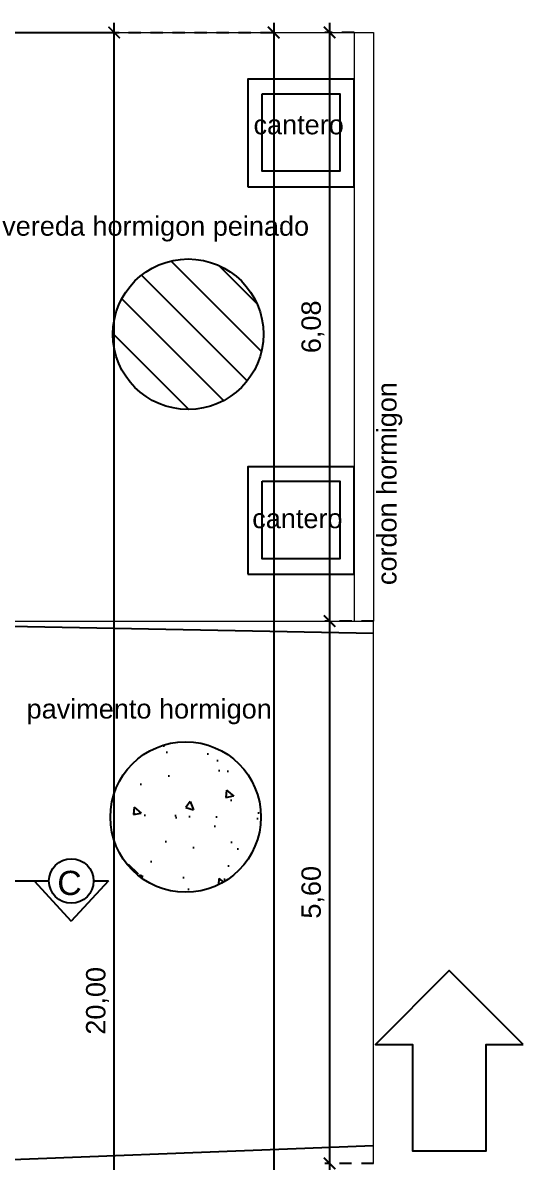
# Model space of a CAD drawing. Header units: metres. Extents: x 1093 to 1459, y -137 to 62.
# Drawn here: x 1338.35 to 1343.52, y -9.58 to 2.18 of the extents above; entities that cross this region are included whole.
import ezdxf

# ---------------------------------------------------------------- set-up
doc = ezdxf.new("R2010")
doc.units = ezdxf.units.M
doc.header["$LTSCALE"] = 0.508
doc.header["$PDMODE"] = 1
doc.header["$PDSIZE"] = -2
doc.linetypes.add('HIDDEN', pattern=[0.375, 0.25, -0.125])
doc.layers.get('0').update_dxf_attribs({"color": 9})
doc.layers.get('Defpoints').update_dxf_attribs({"color": 9})
for name, color, linetype in [('2-Corte', 9, 'Continuous'), ('2-texto', 9, 'Continuous'), ('3-VISTA', 9, 'Continuous'), ('8-cotas-100', 9, 'Continuous'), ('9-Hatch', 9, 'Continuous'), ('9-PISOS', 9, 'Continuous')]:
    doc.layers.add(name, color=color, linetype=linetype)
doc.styles.add('swiss', font='swissel.ttf')
doc.dimstyles.new('dim-100', dxfattribs={"dimtxt": 0.2, "dimasz": 0.12, "dimexe": 0.05, "dimexo": 0, "dimgap": 0.05, "dimtad": 1, "dimzin": 4, "dimtxsty": 'swiss', "dimblk": 'ARCHTICK', "dimcen": 0.5, "dimdle": 0.1, "dimclrd": 256, "dimclre": 252, "dimclrt": 256, "dimadec": 0, "dimazin": 0, "dimtfac": 1, "dimtix": 1, "dimtmove": 2, "dimatfit": 3, "dimldrblk": 'OPEN30', "dimfxl": 0.05, "dimtolj": 1, "dimtzin": 0, "dimarcsym": 0})

# ---------------------------------------------------------------- blocks, each defined once
blk = doc.blocks.new('_ARCHTICK')
at = {"color": 0, "linetype": 'ByBlock', "const_width": 0.15}
blk.add_lwpolyline([(-0.5, -0.5), (0.5, 0.5)], dxfattribs=at)
blk = doc.blocks.new('*D20')
at = {"layer": '8-cotas-100', "linetype": 'Continuous', "lineweight": -2, "transparency": 16777216}
blk.add_line((1339.295, -18.017), (1339.295, 2.183), dxfattribs=at)
at = {"layer": '8-cotas-100', "color": 252, "linetype": 'Continuous', "lineweight": -2, "transparency": 16777216}
for p, q in [((1337.174, 2.083), (1339.345, 2.083)), ((1337.174, -17.917), (1339.345, -17.917))]:
    blk.add_line(p, q, dxfattribs=at)
at = {"layer": 'Defpoints', "color": 0, "linetype": 'Continuous', "transparency": 16777216}
for p in [(1337.174, 2.083), (1339.295, 2.083), (1337.174, -17.917)]:
    blk.add_point(p, dxfattribs=at)
at = {"layer": '8-cotas-100', "linetype": 'Continuous', "lineweight": -2, "transparency": 16777216, "xscale": 0.12, "yscale": 0.12, "zscale": 0.12}
for p, rotation in [((1339.295, 2.083), 90), ((1339.295, -17.917), 270)]:
    blk.add_blockref('_ARCHTICK', p, dxfattribs=dict(at, rotation=rotation))
at = {"layer": '8-cotas-100', "linetype": 'Continuous', "lineweight": 0, "transparency": 16777216, "insert": (1339.123, -7.917), "char_height": 0.2, "attachment_point": 5, "rotation": 90, "style": 'swiss'}
blk.add_mtext('\\A1;20,00', dxfattribs=at)
blk = doc.blocks.new('_Open30')
at = {"color": 0, "linetype": 'ByBlock', "lineweight": -2}
for p, q in [((-1, 0.268), (0, 0)), ((0, 0), (-1, -0.268)), ((0, 0), (-1, 0))]:
    blk.add_line(p, q, dxfattribs=at)
blk = doc.blocks.new('*D543')
at = {"layer": '8-cotas-100', "lineweight": -2, "transparency": 16777216}
blk.add_line((1340.942, 2.183), (1340.942, -35.017), dxfattribs=at)
at = {"layer": '8-cotas-100', "color": 252, "linetype": 'HIDDEN', "lineweight": -2, "transparency": 16777216}
for p, q in [((1337.174, 2.083), (1340.992, 2.083)), ((1337.174, -34.917), (1340.992, -34.917))]:
    blk.add_line(p, q, dxfattribs=at)
at = {"layer": 'Defpoints', "color": 0, "transparency": 16777216}
for p in [(1337.174, 2.083), (1337.174, -34.917), (1340.942, -34.917)]:
    blk.add_point(p, dxfattribs=at)
at = {"layer": '8-cotas-100', "lineweight": -2, "transparency": 16777216, "xscale": 0.12, "yscale": 0.12, "zscale": 0.12}
for p, rotation in [((1340.942, 2.083), 90), ((1340.942, -34.917), 270)]:
    blk.add_blockref('_ARCHTICK', p, dxfattribs=dict(at, rotation=rotation))
at = {"layer": '8-cotas-100', "transparency": 16777216, "insert": (1340.77, -16.417), "char_height": 0.2, "attachment_point": 5, "rotation": 90, "style": 'swiss'}
blk.add_mtext('\\A1;37,00', dxfattribs=at)
blk = doc.blocks.new('*D570')
at = {"layer": '8-cotas-100', "lineweight": -2, "transparency": 16777216}
blk.add_line((1341.519, 2.183), (1341.519, -4.096), dxfattribs=at)
at = {"layer": '8-cotas-100', "color": 252, "linetype": 'HIDDEN', "lineweight": -2, "transparency": 16777216}
for p, q in [((1341.774, 2.083), (1341.469, 2.083)), ((1341.976, -3.996), (1341.469, -3.996))]:
    blk.add_line(p, q, dxfattribs=at)
at = {"layer": 'Defpoints', "color": 0, "transparency": 16777216}
for p in [(1341.774, 2.083), (1341.519, -3.996), (1341.976, -3.996)]:
    blk.add_point(p, dxfattribs=at)
at = {"layer": '8-cotas-100', "lineweight": -2, "transparency": 16777216, "xscale": 0.12, "yscale": 0.12, "zscale": 0.12}
for p, rotation in [((1341.519, 2.083), 90), ((1341.519, -3.996), 270)]:
    blk.add_blockref('_ARCHTICK', p, dxfattribs=dict(at, rotation=rotation))
at = {"layer": '8-cotas-100', "transparency": 16777216, "insert": (1341.347, -0.957), "char_height": 0.2, "attachment_point": 5, "rotation": 90, "style": 'swiss'}
blk.add_mtext('\\A1;6,08', dxfattribs=at)
blk = doc.blocks.new('*D571')
at = {"layer": '8-cotas-100', "color": 252, "linetype": 'HIDDEN', "lineweight": -2, "transparency": 16777216}
for p, q in [((1341.976, -3.996), (1341.469, -3.996)), ((1341.974, -9.596), (1341.469, -9.596))]:
    blk.add_line(p, q, dxfattribs=at)
at = {"layer": '8-cotas-100', "lineweight": -2, "transparency": 16777216}
blk.add_line((1341.519, -3.896), (1341.519, -9.696), dxfattribs=at)
at = {"layer": 'Defpoints', "color": 0, "transparency": 16777216}
for p in [(1341.976, -3.996), (1341.519, -9.596), (1341.974, -9.596)]:
    blk.add_point(p, dxfattribs=at)
at = {"layer": '8-cotas-100', "lineweight": -2, "transparency": 16777216, "xscale": 0.12, "yscale": 0.12, "zscale": 0.12}
for p, rotation in [((1341.519, -3.996), 90), ((1341.519, -9.596), 270)]:
    blk.add_blockref('_ARCHTICK', p, dxfattribs=dict(at, rotation=rotation))
at = {"layer": '8-cotas-100', "transparency": 16777216, "insert": (1341.347, -6.796), "char_height": 0.2, "attachment_point": 5, "rotation": 90, "style": 'swiss'}
blk.add_mtext('\\A1;5,60', dxfattribs=at)
blk = doc.blocks.new('*D572')
at = {"layer": '8-cotas-100', "lineweight": -2, "transparency": 16777216}
blk.add_line((1341.519, -9.496), (1341.519, -18.017), dxfattribs=at)
at = {"layer": '8-cotas-100', "color": 252, "linetype": 'HIDDEN', "lineweight": -2, "transparency": 16777216}
for p, q in [((1341.974, -9.596), (1341.469, -9.596)), ((1341.974, -17.917), (1341.469, -17.917))]:
    blk.add_line(p, q, dxfattribs=at)
at = {"layer": 'Defpoints', "color": 0, "transparency": 16777216}
for p in [(1341.974, -9.596), (1341.519, -17.917), (1341.974, -17.917)]:
    blk.add_point(p, dxfattribs=at)
at = {"layer": '8-cotas-100', "lineweight": -2, "transparency": 16777216, "xscale": 0.12, "yscale": 0.12, "zscale": 0.12}
for p, rotation in [((1341.519, -9.596), 90), ((1341.519, -17.917), 270)]:
    blk.add_blockref('_ARCHTICK', p, dxfattribs=dict(at, rotation=rotation))
at = {"layer": '8-cotas-100', "transparency": 16777216, "insert": (1341.347, -13.757), "char_height": 0.2, "attachment_point": 5, "rotation": 90, "style": 'swiss'}
blk.add_mtext('\\A1;8,32', dxfattribs=at)

msp = doc.modelspace()

# ---------------------------------------------------------------- hatches: boundary and pattern name
at = {"layer": '9-Hatch'}
h = msp.add_hatch(dxfattribs=at)
h.set_pattern_fill('ANSI31', color=256, scale=0.1, angle=-90)
h.set_pattern_definition([(315, (0, 10.52472), (0.2245064, 0.2245064), [])])
h.paths.add_polyline_path([(1340.059, -1.81, 1), (1340.059, -0.256, 1)])
h = msp.add_hatch(dxfattribs=at)
h.set_pattern_fill('AR-CONC', color=256, scale=0.005, angle=-90)
h.set_pattern_definition([(320, (1594.83286, 377.26426), (-0.0796954, -0.9109233), [0.09525, -1.04775]), (265, (1594.8329, 377.2643), (0.9552842, 0.1762171), [0.0762, -0.838203]), (10.45144, (1594.8262, 377.18835), (0.8755888, -0.7347062), [0.08095, -0.8904512]), (316.1842, (1595.0869, 377.2643), (-0.2102116, -1.3553952), [0.142875, -1.571625]), (6.63556, (1595.0693, 377.1513), (1.2371306, -1.1870207), [0.121425, -1.335678]), (261.18415, (1595.0869, 377.2643), (1.2371306, -1.1870207), [0.1143, -1.2572987]), (291, (1595.02336, 377.13726), (-0.511326, -0.758072), [0.09525, -1.04775]), (236, (1595.0234, 377.1373), (0.9209398, -0.3090101), [0.0762, -0.8382]), (341.45144, (1594.98075, 377.0741), (0.4096138, -1.0670821), [0.08095, -0.8904497]), (307.5, (1594.83286, 377.26426), (0.4227752, -0.01544302), [0, -0.82804, 0, -0.8509, 0, -0.841375]), (277.5, (1594.83286, 377.26426), (0.50090287, -0.3340983), [0, -0.48514, 0, -0.80899, 0, -0.320675]), (237.5, (1594.83286, 377.54747), (-0.02864372, -0.67795298), [0, -0.3175, 0, -0.9906, 0, -1.31445]), (227.5, (1594.83286, 377.67447), (0.12713246, -0.7406459), [0, -0.41275, 0, -0.65786, 0, -0.93345])])
h.paths.add_polyline_path([(1340.033, -6.796, 1), (1340.033, -5.242, 1)])

# ---------------------------------------------------------------- linework, layer by layer
at = {"layer": '2-Corte'}
for p, q in [((1336.661, -6.679), (1338.546, -6.679)), ((1338.469, -6.679), (1338.622, -6.679)), ((1338.469, -6.679), (1338.852, -7.096)), ((1339.235, -6.679), (1338.852, -7.096)), ((1339.082, -6.679), (1339.235, -6.679))]:
    msp.add_line(p, q, dxfattribs=at)
msp.add_circle((1338.852, -6.679), 0.23, dxfattribs=at)
at = {"layer": '2-texto'}
msp.add_lwpolyline([(1343.518, -8.368), (1342.755, -7.605), (1341.993, -8.368), (1342.374, -8.368), (1342.374, -9.465), (1343.137, -9.465), (1343.137, -8.368)], close=True, dxfattribs=at)
at = {"layer": '3-VISTA'}
for points in [[(1340.674, 0.488), (1341.774, 0.488), (1341.774, 1.599), (1340.674, 1.599)], [(1340.824, 1.449), (1341.624, 1.449), (1341.624, 0.649), (1340.824, 0.649)], [(1340.674, -3.512), (1341.774, -3.512), (1341.774, -2.401), (1340.674, -2.401)], [(1340.824, -2.551), (1341.624, -2.551), (1341.624, -3.351), (1340.824, -3.351)]]:
    msp.add_lwpolyline(points, close=True, dxfattribs=at)
at = {"layer": '9-Hatch'}
for centre in [(1340.059, -1.033), (1340.033, -6.019)]:
    msp.add_circle(centre, 0.777, dxfattribs=at)
at = {"layer": '9-PISOS', "linetype": 'Continuous', "lineweight": 0}
for p, q in [((1337.174, 2.083), (1341.974, 2.083)), ((1341.774, 2.083), (1341.774, -3.996)), ((1341.974, 2.083), (1341.974, -3.996)), ((1341.974, -9.596), (1341.974, -3.996))]:
    msp.add_line(p, q, dxfattribs=at)
at = {"layer": '9-PISOS', "linetype": 'Continuous', "lineweight": 0, "flags": 128}
msp.add_lwpolyline([(1337.169, -3.996), (1341.974, -3.996)], dxfattribs=at)
at = {"layer": '9-PISOS', "flags": 128}
for points in [[(1337.148, -4.029), (1341.974, -4.122)], [(1337.174, -9.596), (1341.974, -9.41)]]:
    msp.add_lwpolyline(points, dxfattribs=at)

# ---------------------------------------------------------------- texts
at = {"layer": '2-Corte', "insert": (1338.708, -6.828), "char_height": 0.25, "width": 1.27676, "attachment_point": 7, "style": 'swiss'}
msp.add_mtext('C', dxfattribs=at)
at = {"layer": '2-texto', "char_height": 0.2, "width": 6.62475, "attachment_point": 1, "style": 'swiss'}
for s, insert in [('\\pi-0.6,l0.8,t0.8;vereda hormigon peinado', (1337.939, 0.184)), ('\\pi-0.6,l0.8,t0.8;pavimento hormigon', (1338.191, -4.802))]:
    msp.add_mtext(s, dxfattribs=dict(at, insert=insert))
at = {"layer": '2-texto', "insert": (1342.01, -3.824), "char_height": 0.2, "width": 6.62475, "attachment_point": 1, "rotation": 90, "style": 'swiss'}
msp.add_mtext('\\pi-0.6,l0.8,t0.8;cordon hormigon', dxfattribs=at)
at = {"layer": '9-PISOS', "char_height": 0.2, "width": 6.62475, "attachment_point": 1, "style": 'swiss'}
for insert in [(1338.793, 1.231), (1338.78, -2.836)]:
    msp.add_mtext('\\pi1.1407,l0.8,t2.5408;cantero', dxfattribs=dict(at, insert=insert))

# ---------------------------------------------------------------- dimensions: what is measured, and where the dimension line sits
at = {"layer": '8-cotas-100', "linetype": 'Continuous', "lineweight": 0}
dim = msp.add_linear_dim(base=(1339.295, 2.083), p1=(1337.174, -17.917), p2=(1337.174, 2.083), angle=90, dimstyle='dim-100', dxfattribs=at)
dim.commit()
dim.dimension.update_dxf_attribs({"geometry": '*D20', "text_midpoint": (1339.123, -7.917)})
at = {"layer": '8-cotas-100'}
for base, p1, p2, picture, middle in [((1340.942, -34.917), (1337.174, 2.083), (1337.174, -34.917), '*D543', (1340.77, -16.417)), ((1341.519, -3.996), (1341.774, 2.083), (1341.976, -3.996), '*D570', (1341.347, -0.957)), ((1341.519, -9.596), (1341.976, -3.996), (1341.974, -9.596), '*D571', (1341.347, -6.796)), ((1341.519, -17.917), (1341.974, -9.596), (1341.974, -17.917), '*D572', (1341.347, -13.757))]:
    dim = msp.add_linear_dim(base=base, p1=p1, p2=p2, angle=90, dimstyle='dim-100', dxfattribs=at)
    dim.commit()
    dim.dimension.update_dxf_attribs({"geometry": picture, "text_midpoint": middle})

doc.saveas('drawing.dxf')
